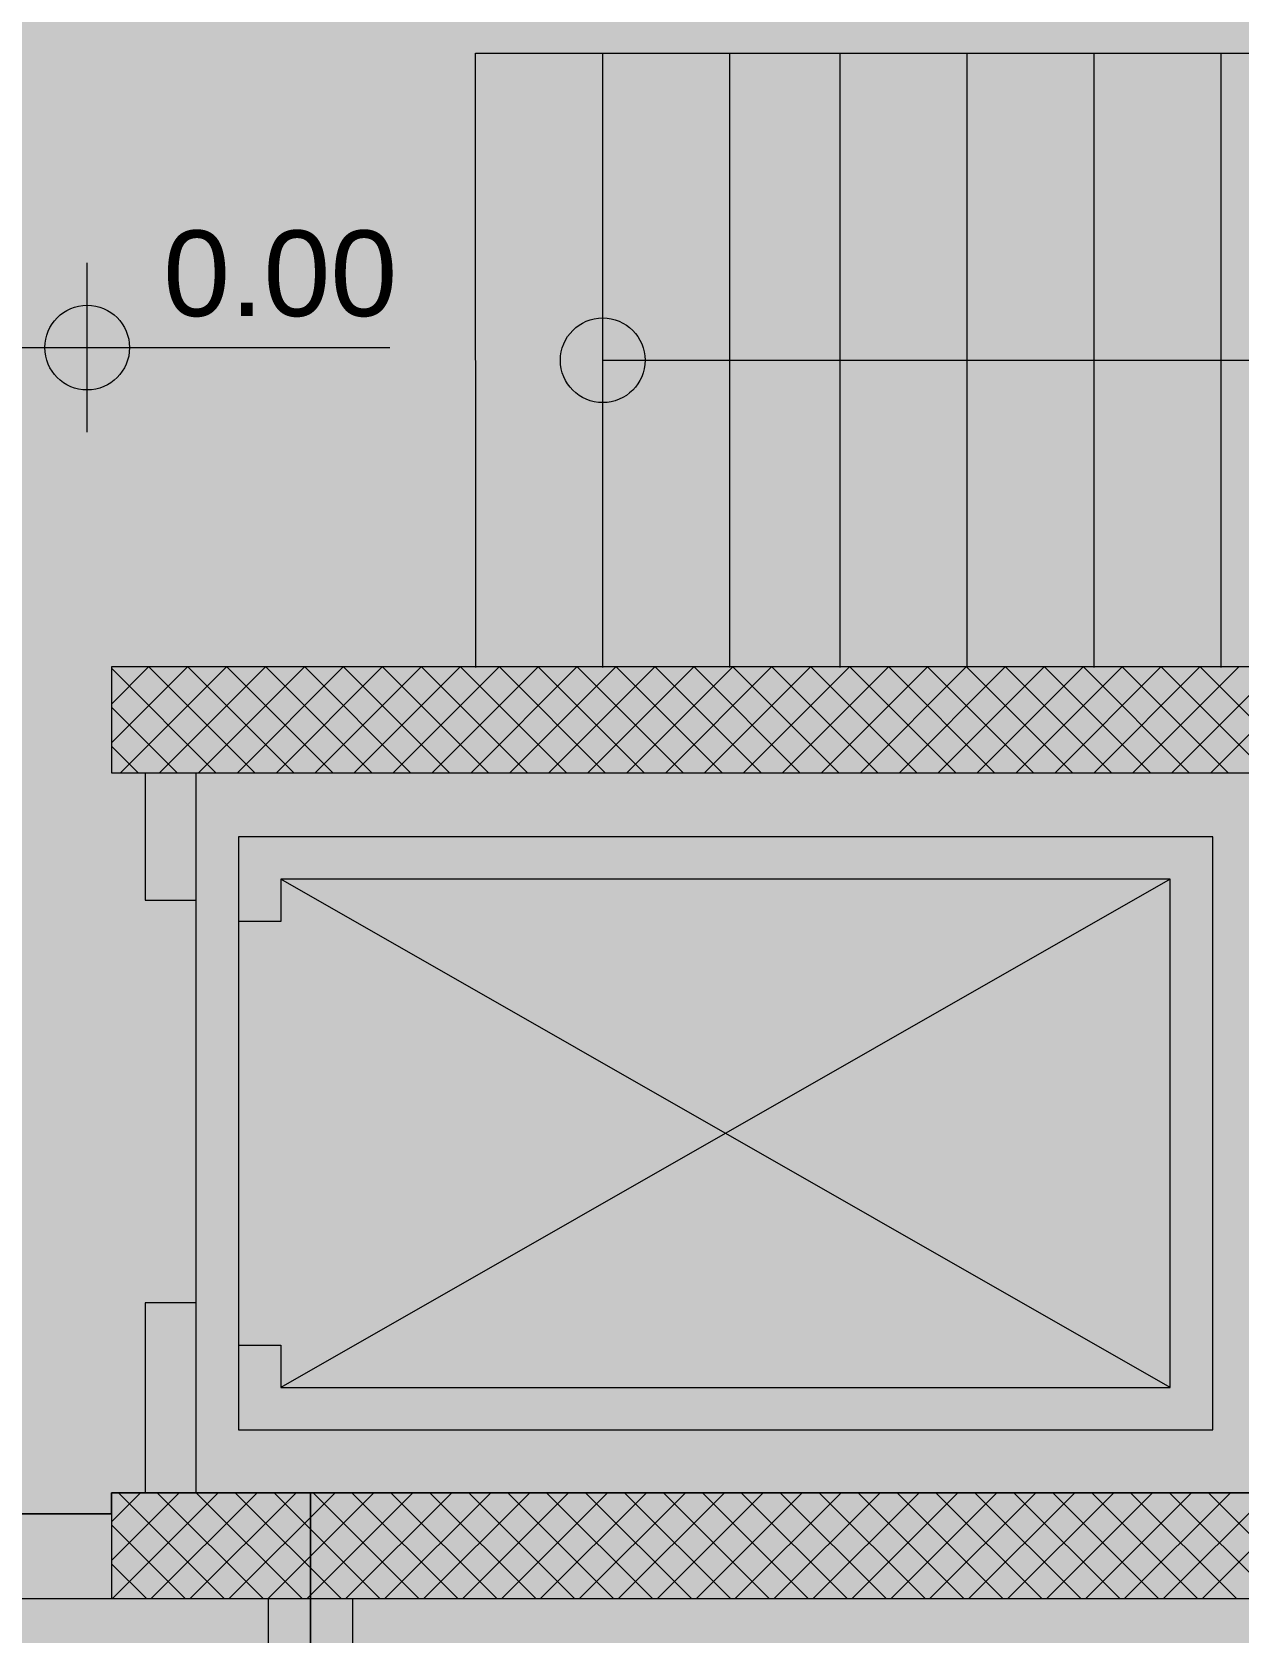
# Model space of a CAD drawing. Header units: metres. Extents: x 312 to 313.4, y 204 to 204.42.
# Drawn here: x 312.35637 to 312.38637, y 204.1849 to 204.22469 of the extents above; entities that cross this region are included whole.
import ezdxf

# ---------------------------------------------------------------- set-up
doc = ezdxf.new("R2010")
doc.units = ezdxf.units.M
for name, color, linetype, true_color in [('PDF_2D Drafting - General', 7, 'Continuous', 0x999999), ('PDF_A - Dimensionimi', 7, 'Continuous', 0x999999), ('PDF_A - Muret', 7, 'Continuous', 0xaaaaaa), ('PDF_A - Ndertesa 1- Pllaka meskatit 28 cm', 7, 'Continuous', 0xaaaaaa), ('PDF_A - Shtyllat', 7, 'Continuous', 0x999999)]:
    doc.layers.add(name, color=color, linetype=linetype, true_color=true_color)
doc.styles.add('PDF Arial', font='arial.ttf')

# ---------------------------------------------------------------- blocks, each defined once
blk = doc.blocks.new('perdhesa')
at = {"layer": 'PDF_2D Drafting - General', "true_color": 0xffffff, "transparency": 33554559}
for points in [[(-0.2008442411383839, 0.2557481571577398), (-0.1608431728535606, 0.2557481571577398), (-0.1608431728535606, 0.2080780910024203), (-0.1776861800896654, 0.2080780910024203), (-0.1776861800896654, 0.1889200657270749), (-0.15716015046047, 0.1889200657270749), (-0.15716015046047, 0.1836790419640693), (-0.09452805614080262, 0.1836830468875803), (-0.09452805614080262, 0.1521020072893293), (-0.09715907556352477, 0.1521020072893293), (-0.1247391319871554, 0.1521009952925283), (-0.1247391319871554, 0.1315749656633329), (-0.156318169123665, 0.1315739751983926), (-0.156318169123665, 0.1310479737132084), (-0.2008442411383839, 0.1310479737132084)], [(-0.1513711411967051, 0.1315749656633329), (-0.1247391319871554, 0.1315749656633329), (-0.1247391319871554, 0.1521009952925283), (-0.09715907556352477, 0.1521020072893293), (-0.09452805614080262, 0.1521020072893293), (-0.09452805614080262, 0.05470984691604031), (-0.1524221537021049, 0.05470984691604031), (-0.1524221537021049, 0.07101184496971769), (-0.1513711411967051, 0.07101184496971769), (-0.1513711411967051, 0.1310479737132084)]]:
    blk.add_hatch(color=7, dxfattribs=at).paths.add_polyline_path(points)
at = {"layer": 'PDF_2D Drafting - General', "true_color": 0xfafafa, "transparency": 33554559}
blk.add_hatch(color=7, dxfattribs=at).paths.add_polyline_path([(-0.2876853659484482, 0.06209184680076874), (-0.2876853659484482, 0.1799600398549615), (-0.2373722871317341, 0.1799600398549615), (-0.2008442411383839, 0.1799610303199017), (-0.2008442411383839, 0.1310479737132084), (-0.156318169123665, 0.1310479737132084), (-0.156318169123665, 0.1315739751983926), (-0.1513711411967051, 0.1315739751983926), (-0.1513711411967051, 0.07101184496971769), (-0.1524221537021049, 0.07101184496971769), (-0.1524221537021049, 0.05470984691604031), (-0.1855802072909682, 0.05470984691604031), (-0.1855802072909682, 0.06209184680076874)])
at = {"layer": 'PDF_A - Dimensionimi', "transparency": 33554559}
for points in [[(-0.1569211469611105, 0.1600340166683907), (-0.1569211469611105, 0.1610870101037278), (-0.1565181569166043, 0.1610060072960948), (-0.1561761665940935, 0.1607780281022997), (-0.1559481443366053, 0.1604370067128684), (-0.1558681535257733, 0.1600340166683907)], [(-0.1569211469611105, 0.1600340166683907), (-0.1569211469611105, 0.1589810017012212), (-0.1573241800692813, 0.1590609925120248), (-0.1576651583950479, 0.159290026766314), (-0.1578931591206469, 0.1596310050920522), (-0.1579731714633112, 0.1600340166683907)]]:
    blk.add_hatch(color=256, dxfattribs=at).paths.add_polyline_path(points)
at = {"layer": 'PDF_2D Drafting - General', "color": 171, "lineweight": 9, "true_color": 0x8080ff}
for points in [[(-0.1472651472052462, 0.1520879900570549), (-0.1472661376702149, 0.1673510119076411)], [(-0.1472661376702149, 0.1673510119076411), (-0.1441081478291721, 0.1673510119076411)], [(-0.1441081478291721, 0.1520879900570549), (-0.1441081478291721, 0.1673510119076411)], [(-0.1441081478291721, 0.1673510119076411), (-0.1409501149244647, 0.1673510119076411)], [(-0.1409501149244647, 0.1520879900570549), (-0.1409501149244647, 0.1673510119076411)], [(-0.1409501149244647, 0.1673510119076411), (-0.137792125083422, 0.1673510119076411)], [(-0.1382111348219155, 0.1520879900570549), (-0.1382111348219155, 0.1673510119076411)], [(-0.1382111348219155, 0.1673510119076411), (-0.1350531449808727, 0.1673510119076411)], [(-0.1350531449808727, 0.1520879900570549), (-0.1350531449808727, 0.1673510119076411)], [(-0.1350531449808727, 0.1673510119076411), (-0.1318961025410772, 0.1673510119076411)], [(-0.1318961025410772, 0.1520879900570549), (-0.1318961025410772, 0.1673510119076411)], [(-0.1318961025410772, 0.1673510119076411), (-0.1287381557637559, 0.1673510119076411)], [(-0.1287381557637559, 0.1520879900570549), (-0.1287381557637559, 0.1673510119076411)], [(-0.1287381557637559, 0.1673510119076411), (-0.1255801228589917, 0.1673510119076411)], [(-0.1441081478291721, 0.1597190272817102), (-0.1050530812330521, 0.1597200177466789)]]:
    blk.add_lwpolyline(points, dxfattribs=at)
at = {"layer": 'PDF_2D Drafting - General', "color": 251, "lineweight": 5, "true_color": 0x6a6a6a}
for points in [[(-0.1289490817349019, 0.1478779972456437), (-0.1531601362189008, 0.1478779972456437)], [(-0.1531601362189008, 0.1478779972456437), (-0.1531601362189008, 0.1331409768802416)], [(-0.1289490817349019, 0.1331409768802416), (-0.1289490817349019, 0.1478779972456437)], [(-0.1300021182339037, 0.1468249822784742), (-0.1521071858472851, 0.1468249822784742)], [(-0.1521071858472851, 0.1468249822784742), (-0.1521071858472851, 0.145773000839938)], [(-0.1300021182339037, 0.1468249822784742), (-0.1521071858472851, 0.1341939918474111)], [(-0.1300021182339037, 0.1341939918474111), (-0.1521071858472851, 0.1468249822784742)], [(-0.1300021182339037, 0.1341939918474111), (-0.1300021182339037, 0.1468249822784742)], [(-0.1521071858472851, 0.145773000839938), (-0.1531601362189008, 0.145773000839938)], [(-0.1531601362189008, 0.135245994817808), (-0.1521071858472851, 0.135245994817808)], [(-0.1521071858472851, 0.135245994817808), (-0.1521071858472851, 0.1341939918474111)], [(-0.1521071858472851, 0.1341939918474111), (-0.1300021182339037, 0.1341939918474111)], [(-0.1531601362189008, 0.1331409768802416), (-0.1289490817349019, 0.1331409768802416)]]:
    blk.add_lwpolyline(points, dxfattribs=at)
at = {"layer": 'PDF_2D Drafting - General', "lineweight": 9}
for points in [[(-0.156318169123665, 0.1315739751983926), (-0.1247391319871554, 0.1315749656633329)], [(-0.156318169123665, 0.1310479737132084), (-0.156318169123665, 0.1315739751983926)], [(-0.156318169123665, 0.1315739751983926), (-0.1513711411967051, 0.1315739751983926)], [(-0.156318169123665, 0.1310479737132084), (-0.156318169123665, 0.1315739751983926)], [(-0.1513711411967051, 0.1315749656633329), (-0.1247391319871554, 0.1315749656633329)], [(-0.1513711411967051, 0.1310479737132084), (-0.1513711411967051, 0.1315749656633329)], [(-0.1513711411967051, 0.1315739751983926), (-0.1513711411967051, 0.07101184496971769)], [(-0.2008442411383839, 0.1310479737132084), (-0.156318169123665, 0.1310479737132084)], [(-0.2008442411383839, 0.1310479737132084), (-0.156318169123665, 0.1310479737132084)], [(-0.1513711411967051, 0.07101184496971769), (-0.1513711411967051, 0.1310479737132084)]]:
    blk.add_lwpolyline(points, dxfattribs=at)
at = {"layer": 'PDF_2D Drafting - General', "color": 171, "lineweight": 9, "true_color": 0x8080ff}
blk.add_circle((-0.1441081478291721, 0.1597190272817102), 0.001052514351727041, dxfattribs=at)
at = {"layer": 'PDF_A - Dimensionimi', "lineweight": 5}
for points in [[(-0.1569211469611105, 0.1579289987308243), (-0.1569211469611105, 0.1621390130740963)], [(-0.1590261648986484, 0.1600340166683907), (-0.1548161505554049, 0.1600340166683907)], [(-0.1548161505554049, 0.1600340166683907), (-0.1493991254767479, 0.1600340166683907)]]:
    blk.add_lwpolyline(points, dxfattribs=at)
blk.add_ellipse((-0.1569208156391255, 0.1600340066633521), major_axis=(2.237828847600492e-07, -0.00105311042567491), ratio=0.9995223617934521, dxfattribs=at)
at = {"layer": 'PDF_A - Muret', "lineweight": 18}
for points in [[(-0.1554761662550277, 0.1494690069366698), (-0.1554761662550277, 0.14629898079329)], [(-0.1542131511861271, 0.14629898079329), (-0.1542131511861271, 0.1494690069366698)], [(-0.1554761662550277, 0.14629898079329), (-0.1542131511861271, 0.14629898079329)], [(-0.1542131511861271, 0.1362989667212844), (-0.1554761662550277, 0.1362989667212844)], [(-0.1554761662550277, 0.1362989667212844), (-0.1554761662550277, 0.1315739751983926)], [(-0.1542121607211584, 0.1315619604278879), (-0.1542131511861271, 0.1362989667212844)], [(-0.156318169123665, 0.1310479737132084), (-0.2008442411383839, 0.1310479737132084)], [(-0.2029502064771691, 0.1289429773075028), (-0.156318169123665, 0.1289429773075028)], [(-0.1524231441670736, 0.1289429773075028), (-0.1524231441670736, 0.07101184496971769)], [(-0.150318147761368, 0.07101184496971769), (-0.150318147761368, 0.1289429773075028)]]:
    blk.add_lwpolyline(points, dxfattribs=at)
at = {"layer": 'PDF_A - Muret', "color": 254, "true_color": 0xcccccc, "transparency": 33554559}
for points in [[(-0.1554761662550277, 0.1494690069366698), (-0.1542131511861271, 0.1494690069366698), (-0.1554761662550277, 0.14629898079329), (-0.1542131511861271, 0.14629898079329)], [(-0.1554761662550277, 0.1362989667212844), (-0.1542131511861271, 0.1362989667212844), (-0.1554761662550277, 0.1315739751983926), (-0.1542121607211584, 0.1315739751983926)], [(-0.2008442411383839, 0.1289429773075028), (-0.2008442411383839, 0.1310479737132084), (-0.156318169123665, 0.1289429773075028), (-0.156318169123665, 0.1310479737132084)], [(-0.150318147761368, 0.1289429773075028), (-0.150318147761368, 0.07101184496971769), (-0.1524231441670736, 0.1289429773075028), (-0.1524231441670736, 0.07101184496971769)]]:
    blk.add_solid(points, dxfattribs=at)
at = {"layer": 'PDF_A - Ndertesa 1- Pllaka meskatit 28 cm', "color": 8, "lineweight": 18, "true_color": 0x7f7f7f}
for points in [[(-0.1542131511861271, 0.1494690069366698), (-0.1247391319871554, 0.1494700189334708)], [(-0.1542121607211584, 0.1315739751983926), (-0.1542131511861271, 0.1494690069366698)], [(-0.1247391319871554, 0.1315749656633329), (-0.1542121607211584, 0.1315739751983926)]]:
    blk.add_lwpolyline(points, dxfattribs=at)
at = {"layer": 'PDF_A - Shtyllat', "color": 8, "lineweight": 18, "true_color": 0x7f7f7f}
for points in [[(-0.09715907556352477, 0.1521020072893293), (-0.156317157126864, 0.1521009952925283)], [(-0.156317157126864, 0.1521009952925283), (-0.156317157126864, 0.1494690069366698)], [(-0.156317157126864, 0.1494690069366698), (-0.09715907556352477, 0.1494700189334708)], [(-0.1221071220994645, 0.1315749656633329), (-0.156318169123665, 0.1315739751983926)], [(-0.156318169123665, 0.1315739751983926), (-0.156318169123665, 0.1289429773075028)], [(-0.156318169123665, 0.1289429773075028), (-0.1221071220994645, 0.1289429773075028)]]:
    blk.add_lwpolyline(points, dxfattribs=at)
at = {"layer": 'PDF_A - Shtyllat', "lineweight": 5}
for points in [[(-0.156317157126864, 0.1502089919152354), (-0.1544251322177388, 0.1521009952925283)], [(-0.156317157126864, 0.151176008686349), (-0.1553931609856249, 0.1521009952925283)], [(-0.1537211484869658, 0.1494690069366698), (-0.156317157126864, 0.1520649940446788)], [(-0.1560891348693758, 0.1494690069366698), (-0.1534571465135173, 0.1521009952925283)], [(-0.1527531843146335, 0.1494690069366698), (-0.1553851296067705, 0.1521009952925283)], [(-0.1551211491651543, 0.1494690069366698), (-0.1524901512742645, 0.1521009952925283)], [(-0.1517861460116592, 0.1494690069366698), (-0.154417143902549, 0.1521009952925283)], [(-0.1541541754577338, 0.1494690069366698), (-0.1515221655700429, 0.1521009952925283)], [(-0.1508181603074945, 0.1494690069366698), (-0.1534501271314639, 0.1521009952925283)], [(-0.1531861466898476, 0.1494690069366698), (-0.1505551272671255, 0.1521009952925283)], [(-0.1498501315395515, 0.1494690069366698), (-0.1524821414272424, 0.1521009952925283)], [(-0.1522191514505948, 0.1494690069366698), (-0.149587141562904, 0.1521009952925283)], [(-0.1488831363002987, 0.1494690069366698), (-0.1515141557230777, 0.1521009952925283)], [(-0.1512511657463733, 0.1494690069366698), (-0.1486191127950178, 0.1521009952925283)], [(-0.1479151075324125, 0.1494690069366698), (-0.1505471174201034, 0.1521009952925283)], [(-0.1502831800421518, 0.1494690069366698), (-0.1476521606194297, 0.1521009952925283)], [(-0.1469481553568244, 0.1494690069366698), (-0.1495791317158819, 0.1521009952925283)], [(-0.1493161417392344, 0.1494690069366698), (-0.1466841749152081, 0.1521009952925283)], [(-0.1459801265889382, 0.1494690069366698), (-0.1486121364766291, 0.1521009952925283)], [(-0.1483481560350128, 0.1494690069366698), (-0.145716146147322, 0.1521009952925283)], [(-0.1450121408847167, 0.1494690069366698), (-0.1476441507724076, 0.1521009952925283)], [(-0.1473801272671267, 0.1494690069366698), (-0.1447491078443477, 0.1521009952925283)], [(-0.1440451025817993, 0.1494690069366698), (-0.146676165068186, 0.1521009952925283)], [(-0.1464131320278739, 0.1494690069366698), (-0.1437811652038476, 0.1521009952925283)], [(-0.1430771599412424, 0.1494690069366698), (-0.1457091698289332, 0.1521009952925283)], [(-0.1454451032599309, 0.1494690069366698), (-0.1428131364359615, 0.1521009952925283)], [(-0.1421101647019896, 0.1494690069366698), (-0.1447411410610471, 0.1521009952925283)], [(-0.1444771606194308, 0.1494690069366698), (-0.1418461411967087, 0.1521009952925283)], [(-0.1411421359341034, 0.1494690069366698), (-0.1437741888854589, 0.1521009952925283)], [(-0.1435101223164565, 0.1494690069366698), (-0.1408781554924872, 0.1521009952925283)], [(-0.1401741502298819, 0.1494690069366698), (-0.1428061601175727, 0.1521009952925283)], [(-0.1425421366122919, 0.1494690069366698), (-0.1399111171895129, 0.1521009952925283)], [(-0.1392071549906291, 0.1494690069366698), (-0.1418381744133512, 0.1521009952925283)], [(-0.1415751413729822, 0.1494690069366698), (-0.1389431314852914, 0.1521009952925283)], [(-0.1382391262227429, 0.1494690069366698), (-0.1408711361104338, 0.1521009952925283)], [(-0.1406071556688175, 0.1494690069366698), (-0.1379751457811267, 0.1521009952925283)], [(-0.1372721740471547, 0.1494700189334708), (-0.1399031504062123, 0.1521009952925283)], [(-0.1396391269008745, 0.1494690069366698), (-0.137008150541817, 0.1521009952925283)], [(-0.1363041452792686, 0.1494700189334708), (-0.138936112103238, 0.1521009952925283)], [(-0.1386721316616217, 0.1494690069366698), (-0.1360401217739309, 0.1521009952925283)], [(-0.1353361595750471, 0.1494700189334708), (-0.1379681263990733, 0.1521009952925283)], [(-0.1377041459574002, 0.1494690069366698), (-0.1350721360697094, 0.1521009952925283)], [(-0.1343691212720728, 0.1494700189334708), (-0.1370001406948518, 0.1521009952925283)], [(-0.1367361602532355, 0.1494700189334708), (-0.1341051408304565, 0.1521009952925283)], [(-0.1334011355679081, 0.1494700189334708), (-0.136033145455599, 0.1521009952925283)], [(-0.1357691219502613, 0.1494700189334708), (-0.133137155126235, 0.1521009952925283)], [(-0.1324341403286553, 0.1494700189334708), (-0.135065116687656, 0.1521009952925283)], [(-0.1348011362460397, 0.1494700189334708), (-0.1321691263583489, 0.1521009952925283)], [(-0.1314661115607123, 0.1494700189334708), (-0.1340981214484032, 0.1521009952925283)], [(-0.1338331505418182, 0.1494700189334708), (-0.1312021311190961, 0.1521009952925283)], [(-0.1304981258564908, 0.1494700189334708), (-0.1331301357441816, 0.1521009952925283)], [(-0.1328661122389008, 0.1494700189334708), (-0.1302341454148745, 0.1521009952925283)], [(-0.129531130617238, 0.1494700189334708), (-0.132162150040017, 0.1521009952925283)], [(-0.1318981265346792, 0.1494700189334708), (-0.1292671501756217, 0.1521009952925283)], [(-0.1285631449130733, 0.1494700189334708), (-0.1311951117370427, 0.1521009952925283)], [(-0.1309311312954264, 0.1494700189334708), (-0.1282991214077356, 0.1521009952925283)], [(-0.127596106610099, 0.1494700189334708), (-0.1302271260328212, 0.1521009952925283)], [(-0.1299631025275403, 0.1494700189334708), (-0.1273311357035141, 0.1521009952925283)], [(-0.1266281209058775, 0.1494700189334708), (-0.1292601307935684, 0.1521009952925283)], [(-0.1289951168233188, 0.1494700189334708), (-0.1263640974005398, 0.1521009952925283)], [(-0.1546881652581078, 0.1494690069366698), (-0.156317157126864, 0.151097998805426)], [(-0.1556561509623293, 0.1494690069366698), (-0.156317157126864, 0.1501299915693721)], [(-0.156318169123665, 0.1298879669993198), (-0.1546311704596519, 0.1315739751983926)], [(-0.156318169123665, 0.1308559742353737), (-0.1555991561638734, 0.1315739751983926)], [(-0.1562951731112889, 0.1289429773075028), (-0.1536641752203991, 0.1315749656633329)], [(-0.1535151317769419, 0.1289429773075028), (-0.156146151199664, 0.1315739751983926)], [(-0.1553281778720361, 0.1289429773075028), (-0.1526961679843453, 0.1315749656633329)], [(-0.152547124540888, 0.1289429773075028), (-0.1551791559604112, 0.1315739751983926)], [(-0.1543601706359823, 0.1289429773075028), (-0.1517281822801237, 0.1315749656633329)], [(-0.1515791388366665, 0.1289429773075028), (-0.1542111702561897, 0.1315739751983926)], [(-0.1533921633999284, 0.1289429773075028), (-0.1507611439771495, 0.1315749656633329)], [(-0.1506121435974137, 0.1289429773075028), (-0.1532431630201359, 0.1315749656633329)], [(-0.1524251250969542, 0.1289429773075028), (-0.1497931582729848, 0.1315749656633329)], [(-0.1496441578931922, 0.1289429773075028), (-0.152276167780883, 0.1315749656633329)], [(-0.1514571393927326, 0.1289429773075028), (-0.148826163033732, 0.1315749656633329)], [(-0.1486771626539394, 0.1289429773075028), (-0.1513081820766615, 0.1315749656633329)], [(-0.1504901441534798, 0.1289429773075028), (-0.1478581773295105, 0.1315749656633329)], [(-0.1477091338860532, 0.1289429773075028), (-0.1503401533087754, 0.1315749656633329)], [(-0.1495221584493152, 0.1289429773075028), (-0.1468901054979028, 0.1315749656633329)], [(-0.1467411481818317, 0.1289429773075028), (-0.1493731580695226, 0.1315749656633329)], [(-0.1485541727450936, 0.1289429773075028), (-0.1459231533223146, 0.1315749656633329)], [(-0.1457741960062435, 0.1289429773075028), (-0.1484051293016364, 0.1315749656633329)], [(-0.1475871344421193, 0.1289429773075028), (-0.1449551245544285, 0.1315749656633329)], [(-0.1448061672383574, 0.1289429773075028), (-0.1474381771260482, 0.1315749656633329)], [(-0.1466191056742332, 0.1289429773075028), (-0.143987138850207, 0.1315749656633329)], [(-0.1438391719991046, 0.1289429773075028), (-0.1464701483581621, 0.1315749656633329)], [(-0.1456511199700117, 0.1289429773075028), (-0.1430201005472895, 0.1315749656633329)], [(-0.1428711432311616, 0.1289429773075028), (-0.1455021626539406, 0.1315749656633329)], [(-0.1446841677944235, 0.1289429773075028), (-0.142052114843068, 0.1315749656633329)], [(-0.1419031575269969, 0.1289429773075028), (-0.1445351243509663, 0.1315749656633329)], [(-0.1437161390265373, 0.1289429773075028), (-0.1410841291388465, 0.1315749656633329)], [(-0.1409361192240226, 0.1289429773075028), (-0.1435671386467448, 0.1315749656633329)], [(-0.1427481533223158, 0.1289429773075028), (-0.1401171338995937, 0.1315749656633329)], [(-0.1399681335198011, 0.1289429773075028), (-0.1426001434074919, 0.1315749656633329)], [(-0.141781158083063, 0.1289429773075028), (-0.1391491051317075, 0.1315749656633329)], [(-0.1390011382805483, 0.1289429773075028), (-0.1416321577033273, 0.1315749656633329)], [(-0.1408131293151769, 0.1289429773075028), (-0.1381821098924547, 0.1315749656633329)], [(-0.1380331525763268, 0.1289429773075028), (-0.1406641719991057, 0.1315749656633329)], [(-0.1398461340759241, 0.1289429773075028), (-0.1372141241882332, 0.1315749656633329)], [(-0.1370651238084406, 0.1289429773075028), (-0.1396971336961315, 0.1315749656633329)], [(-0.1388781483717025, 0.1289429773075028), (-0.1362461384840117, 0.1315749656633329)], [(-0.1360981285691878, 0.1289429773075028), (-0.1387291479919099, 0.1315749656633329)], [(-0.1379101196038164, 0.1289429773075028), (-0.1352791432447589, 0.1315749656633329)], [(-0.1351301428649663, 0.1289429773075028), (-0.1377621527526571, 0.1315749656633329)], [(-0.1369431243645636, 0.1289429773075028), (-0.1343111575405374, 0.1315749656633329)], [(-0.1341631476257135, 0.1289429773075028), (-0.1367941670484356, 0.1315749656633329)], [(-0.1359751386603421, 0.1289429773075028), (-0.1333431287726512, 0.1315749656633329)], [(-0.1331951188578273, 0.1289429773075028), (-0.1358261382805495, 0.1315749656633329)], [(-0.1350071529561205, 0.1289429773075028), (-0.1323761335333984, 0.1315749656633329)], [(-0.1322271331536058, 0.1289429773075028), (-0.1348591430412966, 0.1315749656633329)], [(-0.1340401146531462, 0.1289429773075028), (-0.1314081478291769, 0.1315749656633329)], [(-0.131260137914353, 0.1289429773075028), (-0.1338911142734105, 0.1315749656633329)], [(-0.1330721289489816, 0.1289429773075028), (-0.1304411095262026, 0.1315749656633329)], [(-0.1302921522101315, 0.1289429773075028), (-0.1329241190341577, 0.1315749656633329)], [(-0.1321041432447601, 0.1289429773075028), (-0.1294731238219811, 0.1315749656633329)], [(-0.1293241234422453, 0.1289429773075028), (-0.1319560902662147, 0.1315749656633329)], [(-0.1311371480055072, 0.1289429773075028), (-0.1285050950540949, 0.1315749656633329)], [(-0.1283571282029925, 0.1289429773075028), (-0.13098810456205, 0.1315749656633329)], [(-0.1301691192375642, 0.1289429773075028), (-0.1275381428785636, 0.1315749656633329)], [(-0.1273890994350495, 0.1289429773075028), (-0.1300211093227404, 0.1315749656633329)], [(-0.1292021239983114, 0.1289429773075028), (-0.1265701141106206, 0.1315749656633329)], [(-0.1264221041957967, 0.1289429773075028), (-0.1290531236185757, 0.1315749656633329)], [(-0.154482148548027, 0.1289429773075028), (-0.156318169123665, 0.1307779858863114)], [(-0.1554501342522485, 0.1289429773075028), (-0.156318169123665, 0.1298109475833655)]]:
    blk.add_lwpolyline(points, dxfattribs=at)
at = {"layer": 'PDF_A - Shtyllat', "color": 253, "true_color": 0xaaaaaa, "transparency": 33554559}
for points in [[(-0.09715907556352477, 0.1494700189334708), (-0.156317157126864, 0.1494690069366698), (-0.09715907556352477, 0.1521020072893293), (-0.156317157126864, 0.1521009952925283)], [(-0.1221071220994645, 0.1289429773075028), (-0.156318169123665, 0.1289429773075028), (-0.1221071220994645, 0.1315749656633329), (-0.156318169123665, 0.1315739751983926)]]:
    blk.add_solid(points, dxfattribs=at)
at = {"layer": 'PDF_A - Dimensionimi', "insert": (-0.1550317516287691, 0.1607869503613131), "char_height": 0.002127519433287271, "attachment_point": 7, "style": 'PDF Arial'}
blk.add_mtext('\\W1.005823;0.00', dxfattribs=at)

msp = doc.modelspace()

# ---------------------------------------------------------------- block references
msp.add_blockref('perdhesa', (312.5146617139777, 204.0568112744693))

doc.saveas('drawing.dxf')
